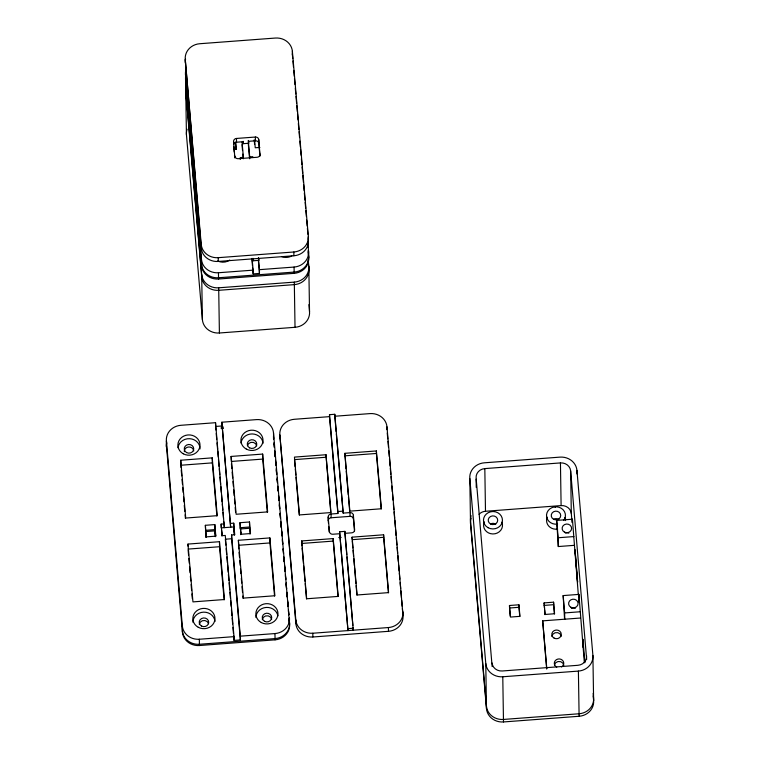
<?xml version="1.0" encoding="UTF-8"?>
<svg xmlns="http://www.w3.org/2000/svg" width="760" height="760" viewBox="0 0 760 760"><rect width="100%" height="100%" fill="white"/><g stroke="black" fill="none" stroke-linecap="round" stroke-linejoin="round"><path stroke-width="1.14" d="M575.035 549.974L577.591 582.15L575.044 549.983M233.605 143.469L233.576 141.578A3.163 2.897 -0.9 0 1 236.474 138.453L255.379 137.037A3.163 2.897 -0.9 0 1 258.78 139.688L260.053 156.028M233.681 144.542A3.163 2.897 -0.9 0 1 236.531 142.225L243.342 141.711L243.371 143.668L248.662 143.269L248.634 141.312L255.436 140.799A3.163 2.897 -0.9 0 1 258.837 143.45L259.892 155.686M234.004 149.359L236.341 149.178L235.723 142.101M259.91 147.411L255.246 147.763L254.628 140.676M249.717 158.792L249.688 156.902L252.842 156.674M185.25 59.365L201.219 244.406A15.808 14.506 -0.9 0 0 218.215 257.678L293.835 251.997A15.808 14.506 -0.9 0 0 308.341 236.36L292.381 51.319A15.808 14.506 -0.9 0 0 275.386 38.047L199.756 43.728A15.808 14.506 -0.9 0 0 185.25 59.365L201.276 248.168A15.808 14.506 -0.9 0 0 218.281 261.449L293.901 255.769A15.808 14.506 -0.9 0 0 308.408 240.122L308.341 236.36M253.27 258.4L253.469 260.765L258.761 260.366L258.733 258.409M186.133 69.027A15.808 14.506 -0.9 0 0 185.487 74.432L201.457 259.474A15.808 14.506 -0.9 0 0 218.452 272.745L253.118 270.142L252.101 258.372M252.662 268.023L253.175 273.904L259.474 273.429L259.416 269.667L294.072 267.064A15.808 14.506 -0.9 0 0 308.579 251.417L307.866 243.171M185.487 74.432L201.552 265.743A15.808 14.506 -0.9 0 0 218.557 279.015L294.177 273.334A15.808 14.506 -0.9 0 0 308.683 257.697L308.579 251.417M186.371 84.085A15.808 14.506 -0.9 0 0 185.725 89.49L201.685 274.531A15.808 14.506 -0.9 0 0 218.69 287.802L294.31 282.122A15.808 14.506 -0.9 0 0 308.816 266.484L308.209 259.407M185.725 89.49L186.438 134.681L202.398 319.713A15.808 14.506 -0.9 0 0 219.402 332.994L295.022 327.303A15.808 14.506 -0.9 0 0 309.529 311.666L308.816 266.484M223.829 521.769L224.343 527.649L215.545 422.693L180.889 425.296A15.808 14.506 -0.9 0 0 166.383 440.933L166.478 447.212A15.808 14.506 -0.9 0 1 166.744 443.184M221.853 422.218L230.641 527.174L221.853 422.218L256.51 419.615A15.808 14.506 -0.9 0 1 273.514 432.887L289.579 624.197A15.808 14.506 -0.9 0 1 275.063 639.834L199.443 645.525A15.808 14.506 -0.9 0 1 182.447 632.244L166.459 445.949A15.808 14.506 -0.9 0 1 166.725 441.93M328.424 523.127L328.177 517.133A3.163 2.897 -0.9 0 1 331.075 514.007L337.887 513.494L329.526 416.641L329.498 414.684L334.79 414.285L343.168 513.095L349.98 512.591A3.163 2.897 -0.9 0 1 353.381 515.242L354.625 529.701A3.163 2.897 -0.9 0 1 351.728 532.827L344.916 533.339L346.75 554.6M329.526 416.641L294.358 419.283A15.808 14.506 -0.9 0 0 279.851 434.919L295.877 623.722A15.808 14.506 -0.9 0 0 312.873 636.994L388.502 631.313A15.808 14.506 -0.9 0 0 403.009 615.676L386.983 426.873A15.808 14.506 -0.9 0 0 369.987 413.601L334.818 416.242L336.138 431.594M215.916 429.989L215.612 426.455L221.91 425.98M221.141 427.3L223.506 427.12M221.16 428.555L223.525 428.374M180.728 460.227L212.239 457.862L217.227 515.679L185.725 518.054L180.728 460.227L181.013 467.609M231.144 456.437L262.656 454.072L267.644 511.898L236.132 514.264L231.144 456.437L231.211 460.455M180.814 465.243L212.325 462.878L212.239 457.862M231.23 461.462L262.732 459.087L262.656 454.072M325.964 454.736L294.452 457.102L299.44 514.928L330.952 512.563L325.964 454.736L330.79 512.715M344.869 453.321L376.38 450.946L381.368 508.772L349.856 511.138L344.869 453.321L346.028 468.806M326.002 457.244L294.49 459.619L295.108 466.697M344.907 455.829L376.418 453.463L376.38 450.946M492.138 666.577L476.111 477.983A9.481 8.702 -0.9 0 1 484.823 468.597L560.443 462.916A9.481 8.702 -0.9 0 1 570.646 470.877L586.663 659.471M337.887 513.494L337.849 511.537L343.14 511.138M205.371 525.303L214.823 524.59L215.821 536.161L206.368 536.864L205.371 525.303L205.418 528.314M230.584 523.412L233.728 523.174L233.795 526.936L221.189 527.886L221.131 524.115L224.276 523.887M240.036 522.7L249.489 521.987L250.487 533.558L241.034 534.261L240.036 522.7L240.112 527.716L249.565 527.012L250.087 534.042M328.234 520.904A3.163 2.897 -0.9 0 1 331.132 517.769L350.037 516.353A3.163 2.897 -0.9 0 1 353.438 519.004L354.492 531.24M205.457 530.328L214.909 529.615L215.507 536.55M205.475 531.582L214.928 530.869L214.823 524.59M240.131 528.979L249.584 528.267L249.489 521.987M479.028 514.32A9.481 8.702 -0.9 0 1 485.488 511.271L561.108 505.59A9.481 8.702 -0.9 0 1 571.311 513.551L572.081 522.452M233.662 635.702L234.07 640.404L240.369 639.929L231.638 538.736L231.582 534.973L234.726 534.736L233.728 523.174M231.638 538.736L225.34 539.211L225.843 545.1M339.596 531.781L347.985 630.591L339.596 531.781L344.888 531.383L353.276 630.192L353.067 627.836M187.967 544.075L219.478 541.7L224.466 599.526L192.954 601.892L187.967 544.075L187.995 546.079M238.383 540.284L269.885 537.918L274.873 595.745L243.371 598.111L238.383 540.284L238.763 548.843M339.625 533.739L332.823 534.242A3.163 2.897 -0.9 0 1 329.422 531.591L328.177 517.133M574.056 545.357L558.306 546.544L556.672 520.41L572.422 519.222L578.332 594.918M338.789 537.567L341.154 537.386M188.043 549.091L219.554 546.725L219.478 541.7M238.459 545.3L269.971 542.934L269.885 537.918M301.682 540.949L333.194 538.583L338.181 596.41L306.679 598.775L301.682 540.949L301.929 545.822M352.099 537.158L383.61 534.793L388.597 592.619L357.086 594.985L352.099 537.158L352.127 538.84M301.729 543.457L333.231 541.091L333.194 538.583M352.137 539.676L383.648 537.311L383.61 534.793M558.306 546.544L558.163 537.757L573.914 536.569M564.585 619.4L563.15 595.583L578.911 594.396L584.355 662.644M509.475 605.501L518.928 604.789L519.925 616.35L510.473 617.063L509.475 605.501L509.504 607.173M544.131 602.899L553.584 602.186L554.582 613.747L545.129 614.46L544.131 602.899L544.378 607.715M509.514 608.01L518.966 607.297L518.928 604.789M544.179 605.406L553.631 604.694L553.584 602.186M166.383 440.933L182.343 625.974A15.808 14.506 -0.9 0 0 199.348 639.245L234.004 636.642L225.273 535.448L222.129 535.686L221.131 524.115M240.369 639.929L240.312 636.167L274.968 633.564A15.808 14.506 -0.9 0 0 289.474 617.928M347.956 628.634L353.238 628.235M564.746 619.2L564.651 612.931L580.403 611.743M279.851 434.919L295.82 619.961A15.808 14.506 -0.9 0 0 312.816 633.232L388.436 627.551A15.808 14.506 -0.9 0 0 402.942 611.914M546.658 668.904L542.688 620.863L580.497 618.022M469.813 478.458L485.773 663.489A15.808 14.506 -0.9 0 0 502.778 676.77L578.398 671.089A15.808 14.506 -0.9 0 0 592.904 655.443L576.944 470.411A15.808 14.506 -0.9 0 0 559.939 457.13L484.32 462.811A15.808 14.506 -0.9 0 0 469.813 478.458L470.526 523.64L486.486 708.681A15.808 14.506 -0.9 0 0 503.49 721.952L579.111 716.271A15.808 14.506 -0.9 0 0 593.617 700.635L592.904 655.443M240.445 528.552L240.331 527.839L240.34 528.561M221.54 529.995L221.644 531.069M240.53 529.482L240.806 534.137L240.549 531.696M221.549 531.876L221.901 535.562L221.654 531.288M593.17 693.405L593.579 698.117A15.808 14.506 -0.9 0 1 579.072 713.764L503.453 719.444A15.808 14.506 -0.9 0 1 486.447 706.173L470.487 521.132A15.808 14.506 -0.9 0 1 471.133 515.726M593.208 695.913L593.617 700.635M584.934 662.682L582.91 639.274L583.043 647.434M578.74 599.64L578.939 602.005M556.672 520.41L558.163 537.757M563.15 595.583L564.651 612.931M553.631 604.694L554.429 613.947M544.578 610.033L544.977 614.659M542.688 620.863L546.82 668.733M518.966 607.297L519.764 616.55M509.618 609.168L510.216 616.103M387.248 432.991L387.752 438.89M387.961 441.247L388.464 447.137M388.769 450.67L389.281 456.57M389.481 458.926L390.089 465.994M390.298 468.35L390.801 474.249M391.01 476.605L391.514 482.495M391.818 486.029L392.331 491.929M392.53 494.285L393.043 500.175M393.347 503.709L393.851 509.608M394.06 511.964L394.563 517.855M394.772 520.211L395.38 527.278M395.58 529.644L396.093 535.534M396.292 537.89L396.91 544.958M397.109 547.323L397.613 553.214M397.822 555.569L398.325 561.459M398.639 564.994L399.142 570.893M399.342 573.249L399.855 579.139M400.159 582.673L400.672 588.572M400.872 590.928L401.479 597.996M401.688 600.352L402.192 606.252M402.391 608.608L403.009 615.676M376.418 453.463L381.197 508.925M383.648 537.311L388.436 592.771M346.227 471.171L348.27 494.769M348.469 497.135L349.695 511.29M352.241 540.854L352.849 547.931M353.058 550.297L353.562 556.197M353.77 558.553L354.378 565.639M354.587 567.995L355.908 583.338M356.108 585.694L356.924 595.137M336.347 433.96L343.168 513.095M346.959 556.957L352.868 625.47M329.498 414.684L337.849 511.537M292.267 53.789A15.808 14.506 -0.9 0 1 292.438 55.09L292.752 58.624M292.952 60.98L293.455 66.87M293.769 70.404L294.272 76.304M294.471 78.66L294.984 84.55M295.288 88.084L295.801 93.984M296.001 96.339L296.609 103.407M296.818 105.763L297.322 111.663M297.53 114.019L298.034 119.909M298.338 123.443L298.851 129.333M299.05 131.698L299.563 137.589M299.867 141.123L300.371 147.012M300.58 149.368L301.084 155.268M301.387 158.802L301.901 164.692M302.1 167.048L302.613 172.947M302.812 175.303L303.42 182.371M303.63 184.727L304.133 190.627M304.342 192.983L304.95 200.051M305.149 202.407L305.662 208.306M305.862 210.662L306.375 216.552M306.679 220.086L307.183 225.986M307.391 228.342L307.895 234.232M308.199 237.766L308.408 240.122M307.543 243.476L307.847 247.009M308.151 250.553L308.665 256.443A15.808 14.506 -0.9 0 1 294.158 272.08L218.528 277.761A15.808 14.506 -0.9 0 1 201.533 264.49L185.573 79.448A15.808 14.506 -0.9 0 1 185.829 75.43M333.231 541.091L338.019 596.562M307.458 243.552L307.762 247.085M308.17 251.807L308.683 257.697M308.151 260.747L308.854 268.992A15.808 14.506 -0.9 0 1 294.348 284.63L218.728 290.31A15.808 14.506 -0.9 0 1 201.732 277.039L185.763 92.007A15.808 14.506 -0.9 0 1 186.409 86.602M328.709 526.461L329.194 532.019M308.921 304.599L309.529 311.666M295.308 469.053L295.82 474.952M296.02 477.318L299.278 515.081M302.128 548.178L303.459 563.521M303.658 565.886L304.988 581.219M305.188 583.585L306.508 598.928M254.201 139.802L254.609 144.523M248.453 140.904L248.662 143.269M258.562 258.001L258.761 260.366M248.263 140.429L249.688 156.902M258.4 257.897L259.416 269.667M248.226 143.023L249.546 158.317M258.362 260.49L259.474 273.429M273.999 442.624L274.408 447.336M274.712 450.87L275.215 456.76M275.528 460.294L275.927 465.015M276.231 468.549L276.745 474.44M277.048 477.974L277.457 482.695L277.067 479.237M277.761 486.229L278.169 490.941M278.578 495.653L278.977 500.375L278.492 495.729M279.281 503.908L279.69 508.62M280.098 513.332L280.506 518.054M280.81 521.588L281.323 527.478M281.627 531.012L282.026 535.724M282.34 539.267L282.739 543.98M283.556 553.403L283.147 548.692L283.47 553.48M283.86 556.947L284.269 561.659M284.572 565.193L285.085 571.083M285.389 574.626L285.788 579.339M286.102 582.872L286.606 588.762M286.909 592.297L287.318 597.018M287.622 600.552L288.135 606.442M288.439 609.976L288.848 614.697M289.151 618.231L289.55 622.943A15.808 14.506 -0.9 0 1 275.044 638.581L199.424 644.261A15.808 14.506 -0.9 0 1 182.428 630.99M274.018 443.878L274.322 447.412M274.731 452.124L275.139 456.836M275.548 461.558L275.851 465.091M276.25 469.803L276.564 473.337M277.78 487.483L278.084 491.017M279.309 505.162L279.613 508.697M280.012 513.408L280.421 518.13M280.829 522.842L281.238 527.554M281.542 531.088L281.951 535.809M282.359 540.521L282.663 544.056M283.879 558.201L284.183 561.735M284.591 566.447L285 571.159M285.409 575.88L285.712 579.414M286.121 584.126L286.52 588.839M286.928 593.56L287.233 597.094M287.641 601.806L288.049 606.518M288.458 611.239L288.762 614.774M289.17 619.486L289.579 624.197M243.171 141.303L243.371 143.668M242.07 142.082L243.39 157.377L240.236 157.614L240.264 159.495M242.022 144.675L242.535 150.556M242.839 154.09L243.248 158.792M251.959 259.787L252.462 265.667M235.4 142.395L236.008 149.482M262.732 459.087L267.311 512.192M269.971 542.934L274.55 596.039M233.576 141.578L234.85 157.918M233.728 146.461L234.203 152.019M234.498 155.353L234.688 157.577M240.511 532.342L240.711 534.66M231.429 463.818L231.838 468.54M232.142 472.083L232.655 477.983M232.959 481.517L233.368 486.238M233.671 489.782L234.175 495.681M234.479 499.225L234.887 503.937M235.191 507.481L235.6 512.202M239.067 552.387L239.476 557.108M239.78 560.642L240.189 565.364M240.493 568.908L240.901 573.629M241.309 578.35L241.718 583.062M242.022 586.606L242.535 592.505M242.839 596.049L243.038 598.405M233.795 526.936L234.488 535.031M231.582 534.973L240.312 636.167M216.22 433.513L216.723 439.394M217.027 442.928L217.541 448.808M217.74 451.164L218.253 457.045M218.452 459.401L219.06 466.459M219.26 468.815L219.773 474.696M219.972 477.052L220.581 484.11M220.789 486.466L221.293 492.347M221.493 494.703L222.11 501.761M222.309 504.117L222.813 509.998M223.022 512.354L223.525 518.234M226.148 548.625L226.66 554.505M226.86 556.861L227.363 562.742M227.572 565.098L228.18 572.156M228.38 574.512L228.893 580.393M229.093 582.749L229.7 589.808M229.9 592.163L230.413 598.044M230.612 600.4L231.125 606.281M231.429 609.814L231.933 615.695M232.142 618.051L232.645 623.931M232.95 627.466L233.453 633.346M221.682 533.663L221.882 535.981M212.325 462.878L216.904 515.983M219.554 546.725L224.133 599.83M214.928 530.869L215.422 536.655M205.552 531.477L206.055 537.263M205.57 532.731L205.969 537.358M181.222 469.965L181.725 475.865M182.03 479.408L182.438 484.13M182.742 487.663L183.15 492.385M183.559 497.106L183.968 501.828M184.272 505.372L184.784 511.271M185.089 514.805L185.392 518.348M188.148 550.269L188.556 554.99M188.86 558.533L189.268 563.255M189.572 566.789L190.076 572.688M190.389 576.232L190.798 580.953M191.102 584.497L191.605 590.396M191.909 593.931L192.318 598.652M576.944 470.411L577.001 473.964M578.911 594.396L579.025 602.082M578.398 671.089L579.111 716.271M572.422 519.222L572.47 522.519M570.646 470.877L571.311 513.551M560.443 462.916L561.108 505.59M555.227 506.825L555.237 507.452M502.778 676.77L503.49 721.952M484.823 468.597L485.488 511.271M485.773 663.489L486.486 708.681M476.13 479.17L476.263 487.464M386.983 426.873L387.03 429.695M388.436 627.551L388.502 631.313M353.381 515.242L353.438 519.004M349.98 512.591L350.037 516.353M344.888 531.383L344.916 533.339M334.79 414.285L334.818 416.242M331.075 514.007L331.132 517.769M312.816 633.232L312.873 636.994M292.381 51.319L292.438 55.09M293.835 251.997L293.901 255.769M294.072 267.064L294.177 273.334M294.31 282.122L295.022 327.303M295.82 619.961L295.877 623.722M273.514 432.887L273.609 439.156A15.808 14.506 -0.9 0 0 273.438 437.865M274.968 633.564L275.063 639.834M258.78 139.688L258.837 143.45M255.379 137.037L255.436 140.799M253.441 258.808L253.469 260.765M253.118 270.142L253.175 273.904M236.474 138.453L236.531 142.225M234.004 636.642L234.07 640.404M218.215 257.678L218.281 261.449M218.452 272.745L218.557 279.015M218.69 287.802L219.402 332.994M215.545 422.693L215.612 426.455M201.219 244.406L201.276 248.168M201.457 259.474L201.552 265.743M201.685 274.531L202.398 319.713M199.348 639.245L199.443 645.525M182.343 625.974L182.447 632.244M557.574 524.077A9.481 8.702 -0.9 0 1 546.535 514.758A9.481 8.702 -0.9 0 1 559.189 507.309A9.481 8.702 -0.9 0 1 563.787 520.419M470.526 523.64A15.808 14.506 -0.9 0 1 471.171 518.234M492.081 663.024A9.481 8.702 -0.9 0 0 502.284 670.985L577.904 665.304A9.481 8.702 -0.9 0 0 586.606 655.918M557.65 529.093A9.481 8.702 -0.9 0 1 548.625 525.948A9.481 8.702 -0.9 0 1 547.314 517.17M564.936 517.456A9.481 8.702 -0.9 0 1 565.535 520.591M571.406 608.428A4.74 4.351 -0.9 0 1 575.329 608.313M565.345 533.083A4.74 4.351 -0.9 0 1 568.841 533.14M554.429 664.943A4.74 4.351 -0.9 0 1 563.806 665.437M556.767 667.109A4.74 4.351 -0.9 0 1 555.322 660.582A4.74 4.351 -0.9 0 1 562.581 660.383A4.74 4.351 -0.9 0 1 561.535 666.976M551.864 636.443A4.74 4.351 -0.9 0 1 561.25 636.139M501.923 522.186A9.481 8.702 -0.9 0 1 492.85 533.957A9.481 8.702 -0.9 0 1 484.3 521.901M490.542 523.982A4.74 4.351 -0.9 0 0 497.705 520.267A4.74 4.351 -0.9 0 0 490.637 516.448A4.74 4.351 -0.9 0 0 490.542 523.982A4.74 4.351 -0.9 0 1 495.767 524.172M553.565 519.251A4.74 4.351 -0.9 0 0 560.718 515.536A4.74 4.351 -0.9 0 0 553.65 511.717A4.74 4.351 -0.9 0 0 553.565 519.251A4.74 4.351 -0.9 0 1 558.79 519.441M279.917 438.691A15.808 14.506 -0.9 0 1 279.946 436.041M386.555 428.032A15.808 14.506 -0.9 0 1 386.868 429.343M273.419 436.61A15.808 14.506 -0.9 0 1 273.591 437.902M177.992 447.801A11.067 10.155 -0.9 0 1 189.63 438.681A11.067 10.155 -0.9 0 1 200.06 448.903M241.015 443.061A11.067 10.155 -0.9 0 1 252.149 433.941A11.067 10.155 -0.9 0 1 263.045 443.26M255.92 617.481A11.067 10.155 -0.9 0 1 266.104 607.439A11.067 10.155 -0.9 0 1 277.885 615.828M192.898 622.212A11.067 10.155 -0.9 0 1 203.585 612.151A11.067 10.155 -0.9 0 1 214.994 621.471M184.309 451.687A4.74 4.351 -0.9 0 1 188.66 446.994A4.74 4.351 -0.9 0 1 193.762 450.974M247.409 445.749A4.74 4.351 -0.9 0 1 256.728 445.854M262.305 619.637A4.74 4.351 -0.9 0 1 271.69 619.333M199.291 624.369A4.74 4.351 -0.9 0 1 208.582 623.665M185.316 63.137A15.808 14.506 -0.9 0 1 185.573 59.109M260.024 154.147A3.163 2.897 -0.9 0 1 257.127 157.273L238.222 158.697A3.163 2.897 -0.9 0 1 234.821 156.037M186.438 134.681A15.808 14.506 -0.9 0 1 187.083 129.276M185.592 80.703A15.808 14.506 -0.9 0 1 186.238 75.306M291.868 255.901A11.067 10.155 -0.9 0 1 281.741 256.661M229.776 260.043A11.067 10.155 -0.9 0 1 217.702 260.955M234.023 528.428L234.498 534.612L234.07 528.485M215.118 529.815L215.593 536.028L215.118 529.815M488.129 527.734A9.481 8.702 -0.9 0 0 502.445 520.306A9.481 8.702 -0.9 0 0 488.309 512.658A9.481 8.702 -0.9 0 0 488.129 527.734M570.94 607.297A4.74 4.351 -0.9 0 0 578.094 603.582A4.74 4.351 -0.9 0 0 571.026 599.754A4.74 4.351 -0.9 0 0 570.94 607.297M564.452 532.123A4.74 4.351 -0.9 0 0 571.606 528.409A4.74 4.351 -0.9 0 0 564.547 524.59A4.74 4.351 -0.9 0 0 564.452 532.123M554.125 638.125A4.74 4.351 -0.9 0 0 561.279 634.41A4.74 4.351 -0.9 0 0 554.221 630.582A4.74 4.351 -0.9 0 0 554.125 638.125M183.302 453.805A11.067 10.155 -0.9 0 0 200.004 445.141A11.067 10.155 -0.9 0 0 183.511 436.221A11.067 10.155 -0.9 0 0 183.302 453.805M246.316 449.074A11.067 10.155 -0.9 0 0 263.017 440.41A11.067 10.155 -0.9 0 0 246.534 431.49A11.067 10.155 -0.9 0 0 246.316 449.074M261.288 622.544A11.067 10.155 -0.9 0 0 277.979 613.88A11.067 10.155 -0.9 0 0 261.497 604.96A11.067 10.155 -0.9 0 0 261.288 622.544M198.265 627.285A11.067 10.155 -0.9 0 0 214.966 618.621A11.067 10.155 -0.9 0 0 198.474 609.7A11.067 10.155 -0.9 0 0 198.265 627.285M186.58 452.57A4.74 4.351 -0.9 0 0 193.733 448.856A4.74 4.351 -0.9 0 0 186.675 445.037A4.74 4.351 -0.9 0 0 186.58 452.57M249.603 447.839A4.74 4.351 -0.9 0 0 256.756 444.125A4.74 4.351 -0.9 0 0 249.688 440.306A4.74 4.351 -0.9 0 0 249.603 447.839M264.565 621.309A4.74 4.351 -0.9 0 0 271.719 617.595A4.74 4.351 -0.9 0 0 264.651 613.776A4.74 4.351 -0.9 0 0 264.565 621.309M201.542 626.05A4.74 4.351 -0.9 0 0 208.706 622.336A4.74 4.351 -0.9 0 0 201.637 618.507A4.74 4.351 -0.9 0 0 201.542 626.05"/></g></svg>
